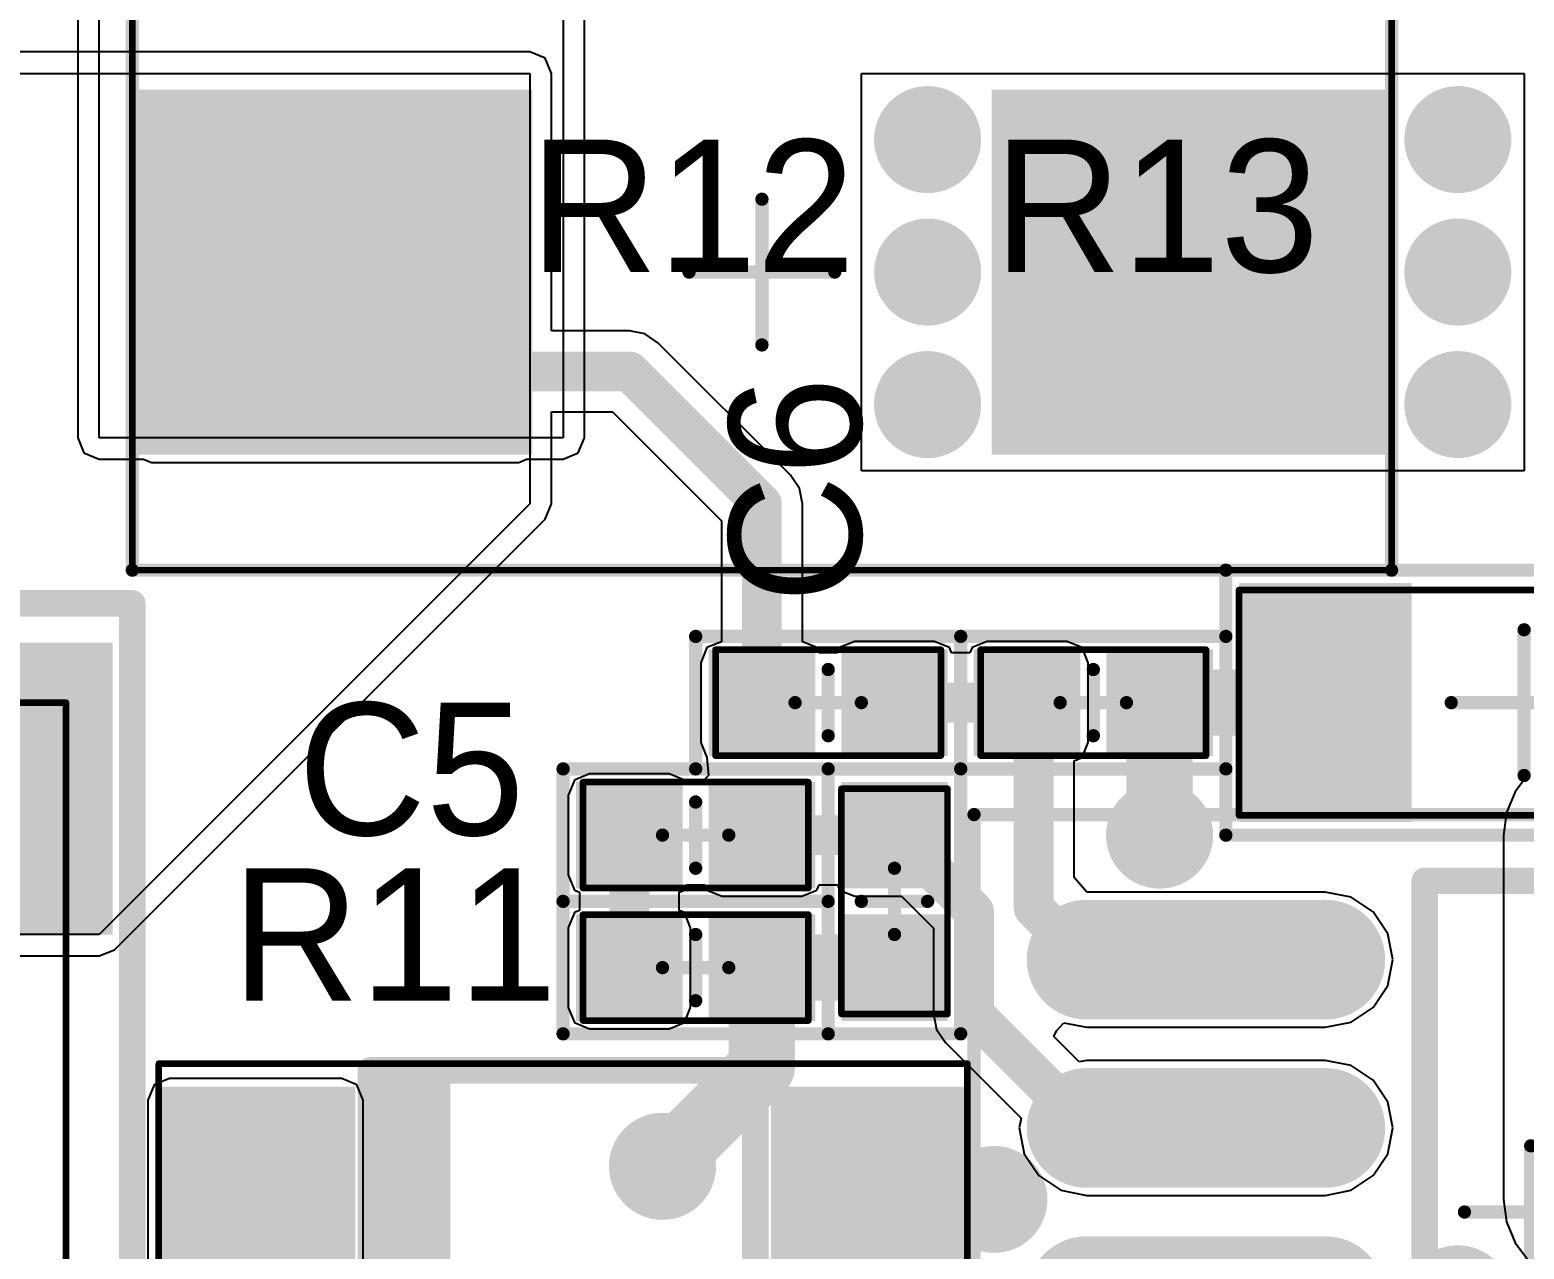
# Model space of a CAD drawing. Header units: millimetres. Extents: x 118 to 288, y 159 to 220.
# Drawn here: x 135.98 to 147.25, y 166.9 to 176.1 of the extents above; entities that cross this region are included whole.
import ezdxf

# ---------------------------------------------------------------- set-up
doc = ezdxf.new("R2010")
doc.units = ezdxf.units.MM
for name, color, linetype in [('BottomLayer', 5, 'Continuous'), ('BottomOverlay', 54, 'Continuous'), ('BottomPaste', 16, 'Continuous'), ('BottomSolder', 6, 'Continuous'), ('InternalPlane1', 76, 'Continuous'), ('InternalPlane2', 16, 'Continuous'), ('KeepOutLayer', 6, 'Continuous'), ('Mechanical13', 56, 'Continuous'), ('Mechanical15', 56, 'Continuous'), ('MultiLayer', 9, 'Continuous'), ('TopLayer', 1, 'Continuous'), ('TopOverlay', 2, 'Continuous'), ('TopPaste', 8, 'Continuous'), ('TopSolder', 216, 'Continuous'), ('ViaHoleLayer', 16, 'Continuous')]:
    doc.layers.add(name, color=color, linetype=linetype)

# ---------------------------------------------------------------- blocks, each defined once
blk = doc.blocks.new('2917_B_19')
at = {"layer": 'BottomLayer'}
for points in [[(-4.605, -1.275), (-1.835, -1.275), (-4.605, 1.275), (-1.835, 1.275)], [(4.605, 1.275), (1.835, 1.275), (4.605, -1.275), (1.835, -1.275)]]:
    blk.add_solid(points, dxfattribs=at)
at = {"layer": 'BottomOverlay', "const_width": 0.1}
for points in [[(-4.75, 2.25), (4.75, 2.25)], [(-4.75, -2.25), (-4.75, 2.25)], [(4.75, -2.25), (4.75, 2.25)], [(-4.75, -2.25), (4.75, -2.25)]]:
    blk.add_lwpolyline(points, dxfattribs=at)
at = {"layer": 'BottomOverlay', "const_width": 0.05}
for points in [[(-4.775, 2.25, 1), (-4.725, 2.25, 1)], [(-4.775, 2.25, 1), (-4.725, 2.25, 1)], [(4.725, 2.25, 1), (4.775, 2.25, 1)], [(4.725, 2.25, 1), (4.775, 2.25, 1)], [(-4.775, -2.25, 1), (-4.725, -2.25, 1)], [(-4.775, -2.25, 1), (-4.725, -2.25, 1)], [(4.725, -2.25, 1), (4.775, -2.25, 1)], [(4.725, -2.25, 1), (4.775, -2.25, 1)]]:
    blk.add_lwpolyline(points, format="xyb", close=True, dxfattribs=at)
at = {"layer": 'BottomPaste'}
for points in [[(-4.605, -1.275), (-1.835, -1.275), (-4.605, 1.275), (-1.835, 1.275)], [(4.605, 1.275), (1.835, 1.275), (4.605, -1.275), (1.835, -1.275)]]:
    blk.add_solid(points, dxfattribs=at)
at = {"layer": 'BottomSolder'}
for points in [[(-4.707, -1.377), (-1.733, -1.377), (-4.707, 1.377), (-1.733, 1.377)], [(4.707, 1.377), (1.733, 1.377), (4.707, -1.377), (1.733, -1.377)]]:
    blk.add_solid(points, dxfattribs=at)
at = {"layer": 'Mechanical15'}
for points, const_width in [([(-4.75, -2.25), (-4.75, 2.25)], 0.05), ([(-4.75, 2.25), (4.75, 2.25)], 0.05), ([(4.75, -2.25), (4.75, 2.25)], 0.05), ([(0, -0.55), (0, 0.55)], 0.1), ([(-0.55, 0), (0.55, 0)], 0.1), ([(-4.75, -2.25), (4.75, -2.25)], 0.05)]:
    blk.add_lwpolyline(points, dxfattribs=dict(at, const_width=const_width))
for points, const_width in [([(-4.762, 2.25, 1), (-4.738, 2.25, 1)], 0.025), ([(-4.762, 2.25, 1), (-4.738, 2.25, 1)], 0.025), ([(4.738, 2.25, 1), (4.762, 2.25, 1)], 0.025), ([(4.738, 2.25, 1), (4.762, 2.25, 1)], 0.025), ([(-0.025, 0.55, 1), (0.025, 0.55, 1)], 0.05), ([(-0.575, 0, 1), (-0.525, 0, 1)], 0.05), ([(0.525, 0, 1), (0.575, 0, 1)], 0.05), ([(-0.025, -0.55, 1), (0.025, -0.55, 1)], 0.05), ([(-4.762, -2.25, 1), (-4.738, -2.25, 1)], 0.025), ([(-4.762, -2.25, 1), (-4.738, -2.25, 1)], 0.025), ([(4.738, -2.25, 1), (4.762, -2.25, 1)], 0.025), ([(4.738, -2.25, 1), (4.762, -2.25, 1)], 0.025)]:
    blk.add_lwpolyline(points, format="xyb", close=True, dxfattribs=dict(at, const_width=const_width))
blk = doc.blocks.new('0402__20')
at = {"layer": 'Mechanical15'}
for points, const_width in [([(-0.4, 0.85), (0.4, 0.85)], 0.05), ([(-0.4, 0.85), (-0.4, -0.85)], 0.05), ([(0.4, 0.85), (0.4, -0.85)], 0.05), ([(0, 0.25), (0, -0.25)], 0.1), ([(-0.25, 0), (0.25, 0)], 0.1), ([(-0.4, -0.85), (0.4, -0.85)], 0.05)]:
    blk.add_lwpolyline(points, dxfattribs=dict(at, const_width=const_width))
for points, const_width in [([(-0.412, 0.85, 1), (-0.387, 0.85, 1)], 0.025), ([(-0.412, 0.85, 1), (-0.387, 0.85, 1)], 0.025), ([(0.387, 0.85, 1), (0.412, 0.85, 1)], 0.025), ([(0.387, 0.85, 1), (0.412, 0.85, 1)], 0.025), ([(-0.025, 0.25, 1), (0.025, 0.25, 1)], 0.05), ([(-0.275, 0, 1), (-0.225, 0, 1)], 0.05), ([(0.225, 0, 1), (0.275, 0, 1)], 0.05), ([(-0.025, -0.25, 1), (0.025, -0.25, 1)], 0.05), ([(-0.412, -0.85, 1), (-0.387, -0.85, 1)], 0.025), ([(-0.412, -0.85, 1), (-0.387, -0.85, 1)], 0.025), ([(0.387, -0.85, 1), (0.412, -0.85, 1)], 0.025), ([(0.387, -0.85, 1), (0.412, -0.85, 1)], 0.025)]:
    blk.add_lwpolyline(points, format="xyb", close=True, dxfattribs=dict(at, const_width=const_width))
at = {"layer": 'TopLayer'}
for points in [[(0.3, 0.8), (-0.3, 0.8), (0.3, 0.2), (-0.3, 0.2)], [(0.3, -0.2), (-0.3, -0.2), (0.3, -0.8), (-0.3, -0.8)]]:
    blk.add_solid(points, dxfattribs=at)
at = {"layer": 'TopOverlay', "const_width": 0.1}
for points in [[(-0.5, 1), (-0.5, -1)], [(-0.5, 1), (0.5, 1)], [(0.5, 1), (0.5, -1)], [(-0.5, -1), (0.5, -1)]]:
    blk.add_lwpolyline(points, dxfattribs=at)
at = {"layer": 'TopOverlay', "const_width": 0.05}
for points in [[(-0.525, 1, 1), (-0.475, 1, 1)], [(-0.525, 1, 1), (-0.475, 1, 1)], [(0.475, 1, 1), (0.525, 1, 1)], [(0.475, 1, 1), (0.525, 1, 1)], [(-0.525, -1, 1), (-0.475, -1, 1)], [(-0.525, -1, 1), (-0.475, -1, 1)], [(0.475, -1, 1), (0.525, -1, 1)], [(0.475, -1, 1), (0.525, -1, 1)]]:
    blk.add_lwpolyline(points, format="xyb", close=True, dxfattribs=at)
at = {"layer": 'TopPaste'}
for points in [[(0.3, 0.8), (-0.3, 0.8), (0.3, 0.2), (-0.3, 0.2)], [(0.3, -0.2), (-0.3, -0.2), (0.3, -0.8), (-0.3, -0.8)]]:
    blk.add_solid(points, dxfattribs=at)
at = {"layer": 'TopSolder'}
for points in [[(0.402, 0.902), (-0.402, 0.902), (0.402, 0.098), (-0.402, 0.098)], [(0.402, -0.098), (-0.402, -0.098), (0.402, -0.902), (-0.402, -0.902)]]:
    blk.add_solid(points, dxfattribs=at)
blk = doc.blocks.new('0402__21')
at = {"layer": 'Mechanical15'}
for points, const_width in [([(0.4, 0.85), (-0.4, 0.85)], 0.05), ([(-0.4, 0.85), (-0.4, -0.85)], 0.05), ([(0.4, 0.85), (0.4, -0.85)], 0.05), ([(0, 0.25), (0, -0.25)], 0.1), ([(0.25, 0), (-0.25, 0)], 0.1), ([(0.4, -0.85), (-0.4, -0.85)], 0.05)]:
    blk.add_lwpolyline(points, dxfattribs=dict(at, const_width=const_width))
for points, const_width in [([(-0.412, 0.85, 1), (-0.387, 0.85, 1)], 0.025), ([(-0.412, 0.85, 1), (-0.387, 0.85, 1)], 0.025), ([(0.387, 0.85, 1), (0.412, 0.85, 1)], 0.025), ([(0.387, 0.85, 1), (0.412, 0.85, 1)], 0.025), ([(-0.025, 0.25, 1), (0.025, 0.25, 1)], 0.05), ([(-0.275, 0, 1), (-0.225, 0, 1)], 0.05), ([(0.225, 0, 1), (0.275, 0, 1)], 0.05), ([(-0.025, -0.25, 1), (0.025, -0.25, 1)], 0.05), ([(-0.412, -0.85, 1), (-0.387, -0.85, 1)], 0.025), ([(-0.412, -0.85, 1), (-0.387, -0.85, 1)], 0.025), ([(0.387, -0.85, 1), (0.412, -0.85, 1)], 0.025), ([(0.387, -0.85, 1), (0.412, -0.85, 1)], 0.025)]:
    blk.add_lwpolyline(points, format="xyb", close=True, dxfattribs=dict(at, const_width=const_width))
at = {"layer": 'TopLayer'}
for points in [[(0.3, 0.8), (-0.3, 0.8), (0.3, 0.2), (-0.3, 0.2)], [(0.3, -0.2), (-0.3, -0.2), (0.3, -0.8), (-0.3, -0.8)]]:
    blk.add_solid(points, dxfattribs=at)
at = {"layer": 'TopOverlay', "const_width": 0.1}
for points in [[(-0.5, 1), (-0.5, -1)], [(0.5, 1), (-0.5, 1)], [(0.5, 1), (0.5, -1)], [(0.5, -1), (-0.5, -1)]]:
    blk.add_lwpolyline(points, dxfattribs=at)
at = {"layer": 'TopOverlay', "const_width": 0.05}
for points in [[(-0.525, 1, 1), (-0.475, 1, 1)], [(-0.525, 1, 1), (-0.475, 1, 1)], [(0.475, 1, 1), (0.525, 1, 1)], [(0.475, 1, 1), (0.525, 1, 1)], [(-0.525, -1, 1), (-0.475, -1, 1)], [(-0.525, -1, 1), (-0.475, -1, 1)], [(0.475, -1, 1), (0.525, -1, 1)], [(0.475, -1, 1), (0.525, -1, 1)]]:
    blk.add_lwpolyline(points, format="xyb", close=True, dxfattribs=at)
at = {"layer": 'TopPaste'}
for points in [[(0.3, 0.8), (-0.3, 0.8), (0.3, 0.2), (-0.3, 0.2)], [(0.3, -0.2), (-0.3, -0.2), (0.3, -0.8), (-0.3, -0.8)]]:
    blk.add_solid(points, dxfattribs=at)
at = {"layer": 'TopSolder'}
for points in [[(0.402, 0.902), (-0.402, 0.902), (0.402, 0.098), (-0.402, 0.098)], [(0.402, -0.098), (-0.402, -0.098), (0.402, -0.902), (-0.402, -0.902)]]:
    blk.add_solid(points, dxfattribs=at)
blk = doc.blocks.new('1206__22')
at = {"layer": 'Mechanical15'}
for points, const_width in [([(-2.15, 0.85), (2.15, 0.85)], 0.05), ([(-2.15, -0.85), (-2.15, 0.85)], 0.05), ([(2.15, -0.85), (2.15, 0.85)], 0.05), ([(0, -0.55), (0, 0.55)], 0.1), ([(-0.55, 0), (0.55, 0)], 0.1), ([(-2.15, -0.85), (2.15, -0.85)], 0.05)]:
    blk.add_lwpolyline(points, dxfattribs=dict(at, const_width=const_width))
for points, const_width in [([(-2.163, 0.85, 1), (-2.138, 0.85, 1)], 0.025), ([(-2.163, 0.85, 1), (-2.138, 0.85, 1)], 0.025), ([(2.138, 0.85, 1), (2.163, 0.85, 1)], 0.025), ([(2.138, 0.85, 1), (2.163, 0.85, 1)], 0.025), ([(-0.025, 0.55, 1), (0.025, 0.55, 1)], 0.05), ([(-0.575, 0, 1), (-0.525, 0, 1)], 0.05), ([(0.525, 0, 1), (0.575, 0, 1)], 0.05), ([(-0.025, -0.55, 1), (0.025, -0.55, 1)], 0.05), ([(-2.163, -0.85, 1), (-2.138, -0.85, 1)], 0.025), ([(-2.163, -0.85, 1), (-2.138, -0.85, 1)], 0.025), ([(2.138, -0.85, 1), (2.163, -0.85, 1)], 0.025), ([(2.138, -0.85, 1), (2.163, -0.85, 1)], 0.025)]:
    blk.add_lwpolyline(points, format="xyb", close=True, dxfattribs=dict(at, const_width=const_width))
at = {"layer": 'TopLayer'}
for points in [[(-0.95, -0.8), (-0.95, 0.8), (-2.05, -0.8), (-2.05, 0.8)], [(2.05, -0.8), (2.05, 0.8), (0.95, -0.8), (0.95, 0.8)]]:
    blk.add_solid(points, dxfattribs=at)
at = {"layer": 'TopOverlay', "const_width": 0.1}
for points in [[(-2.25, -1), (-2.25, 1)], [(-2.25, 1), (2.25, 1)], [(2.25, -1), (2.25, 1)], [(-2.25, -1), (2.25, -1)]]:
    blk.add_lwpolyline(points, dxfattribs=at)
at = {"layer": 'TopOverlay', "const_width": 0.05}
for points in [[(-2.275, 1, 1), (-2.225, 1, 1)], [(-2.275, 1, 1), (-2.225, 1, 1)], [(2.225, 1, 1), (2.275, 1, 1)], [(2.225, 1, 1), (2.275, 1, 1)], [(-2.275, -1, 1), (-2.225, -1, 1)], [(-2.275, -1, 1), (-2.225, -1, 1)], [(2.225, -1, 1), (2.275, -1, 1)], [(2.225, -1, 1), (2.275, -1, 1)]]:
    blk.add_lwpolyline(points, format="xyb", close=True, dxfattribs=at)
at = {"layer": 'TopPaste'}
for points in [[(-0.95, -0.8), (-0.95, 0.8), (-2.05, -0.8), (-2.05, 0.8)], [(2.05, -0.8), (2.05, 0.8), (0.95, -0.8), (0.95, 0.8)]]:
    blk.add_solid(points, dxfattribs=at)
at = {"layer": 'TopSolder'}
for points in [[(-0.848, -0.902), (-0.848, 0.902), (-2.152, -0.902), (-2.152, 0.902)], [(2.152, -0.902), (2.152, 0.902), (0.848, -0.902), (0.848, 0.902)]]:
    blk.add_solid(points, dxfattribs=at)
blk = doc.blocks.new('SMB_FLAT_43')
at = {"layer": 'Mechanical15'}
for points, const_width in [([(3.05, 2.025), (-3.05, 2.025)], 0.05), ([(-3.05, 2.025), (-3.05, -2.025)], 0.05), ([(3.05, 2.025), (3.05, -2.025)], 0.05), ([(0, 0.45), (0, -0.45)], 0.1), ([(0.45, 0), (-0.45, 0)], 0.1), ([(3.05, -2.025), (-3.05, -2.025)], 0.05)]:
    blk.add_lwpolyline(points, dxfattribs=dict(at, const_width=const_width))
for points, const_width in [([(-3.062, 2.025, 1), (-3.037, 2.025, 1)], 0.025), ([(-3.062, 2.025, 1), (-3.037, 2.025, 1)], 0.025), ([(3.037, 2.025, 1), (3.062, 2.025, 1)], 0.025), ([(3.037, 2.025, 1), (3.062, 2.025, 1)], 0.025), ([(-0.025, 0.45, 1), (0.025, 0.45, 1)], 0.05), ([(-0.475, 0, 1), (-0.425, 0, 1)], 0.05), ([(0.425, 0, 1), (0.475, 0, 1)], 0.05), ([(-0.025, -0.45, 1), (0.025, -0.45, 1)], 0.05), ([(-3.062, -2.025, 1), (-3.037, -2.025, 1)], 0.025), ([(-3.062, -2.025, 1), (-3.037, -2.025, 1)], 0.025), ([(3.037, -2.025, 1), (3.062, -2.025, 1)], 0.025), ([(3.037, -2.025, 1), (3.062, -2.025, 1)], 0.025)]:
    blk.add_lwpolyline(points, format="xyb", close=True, dxfattribs=dict(at, const_width=const_width))
at = {"layer": 'TopLayer'}
for points in [[(-2.97, -1.75), (-1.67, -1.75), (-2.97, 1.75), (-1.67, 1.75)], [(1.67, -1.75), (2.97, -1.75), (1.67, 1.75), (2.97, 1.75)]]:
    blk.add_solid(points, dxfattribs=at)
at = {"layer": 'TopOverlay', "const_width": 0.2}
for points in [[(1.45, 1.975), (-1.45, 1.975)], [(-1.45, 1.975), (-1.45, -1.975)], [(0.95, 1.975), (0.95, -1.975)], [(1.1, 1.975), (1.1, -1.975)], [(1.25, 1.975), (1.25, -1.975)], [(1.45, 1.975), (1.45, -1.975)], [(1.45, -1.975), (-1.45, -1.975)]]:
    blk.add_lwpolyline(points, dxfattribs=at)
at = {"layer": 'TopOverlay', "const_width": 0.1}
for points in [[(-1.5, 1.975, 1), (-1.4, 1.975, 1)], [(-1.5, 1.975, 1), (-1.4, 1.975, 1)], [(0.9, 1.975, 1), (1, 1.975, 1)], [(1.05, 1.975, 1), (1.15, 1.975, 1)], [(1.2, 1.975, 1), (1.3, 1.975, 1)], [(1.4, 1.975, 1), (1.5, 1.975, 1)], [(1.4, 1.975, 1), (1.5, 1.975, 1)], [(-1.5, -1.975, 1), (-1.4, -1.975, 1)], [(-1.5, -1.975, 1), (-1.4, -1.975, 1)], [(0.9, -1.975, 1), (1, -1.975, 1)], [(1.05, -1.975, 1), (1.15, -1.975, 1)], [(1.2, -1.975, 1), (1.3, -1.975, 1)], [(1.4, -1.975, 1), (1.5, -1.975, 1)], [(1.4, -1.975, 1), (1.5, -1.975, 1)]]:
    blk.add_lwpolyline(points, format="xyb", close=True, dxfattribs=at)
at = {"layer": 'TopPaste'}
for points in [[(-2.97, -1.75), (-1.67, -1.75), (-2.97, 1.75), (-1.67, 1.75)], [(1.67, -1.75), (2.97, -1.75), (1.67, 1.75), (2.97, 1.75)]]:
    blk.add_solid(points, dxfattribs=at)
at = {"layer": 'TopSolder'}
for points in [[(-3.072, -1.852), (-1.568, -1.852), (-3.072, 1.852), (-1.568, 1.852)], [(1.568, -1.852), (3.072, -1.852), (1.568, 1.852), (3.072, 1.852)]]:
    blk.add_solid(points, dxfattribs=at)
blk = doc.blocks.new('SRN6028_75')
at = {"layer": 'Mechanical15'}
for points, const_width in [([(-3, 3), (-3, -3)], 0.05), ([(-3, 3), (3, 3)], 0.05), ([(3, 3), (3, -3)], 0.05), ([(0, 0.45), (0, -0.45)], 0.1), ([(-0.45, 0), (0.45, 0)], 0.1), ([(-3, -3), (3, -3)], 0.05)]:
    blk.add_lwpolyline(points, dxfattribs=dict(at, const_width=const_width))
for points, const_width in [([(-3.012, 3, 1), (-2.987, 3, 1)], 0.025), ([(-3.012, 3, 1), (-2.987, 3, 1)], 0.025), ([(2.987, 3, 1), (3.012, 3, 1)], 0.025), ([(2.987, 3, 1), (3.012, 3, 1)], 0.025), ([(-0.025, 0.45, 1), (0.025, 0.45, 1)], 0.05), ([(-0.475, 0, 1), (-0.425, 0, 1)], 0.05), ([(0.425, 0, 1), (0.475, 0, 1)], 0.05), ([(-0.025, -0.45, 1), (0.025, -0.45, 1)], 0.05), ([(-3.012, -3, 1), (-2.987, -3, 1)], 0.025), ([(-3.012, -3, 1), (-2.987, -3, 1)], 0.025), ([(2.987, -3, 1), (3.012, -3, 1)], 0.025), ([(2.987, -3, 1), (3.012, -3, 1)], 0.025)]:
    blk.add_lwpolyline(points, format="xyb", close=True, dxfattribs=dict(at, const_width=const_width))
at = {"layer": 'TopLayer'}
for points in [[(-3.35, -3.25), (-1.35, -3.25), (-3.35, 3.25), (-1.35, 3.25)], [(3.35, 3.25), (1.35, 3.25), (3.35, -3.25), (1.35, -3.25)]]:
    blk.add_solid(points, dxfattribs=at)
at = {"layer": 'TopOverlay', "const_width": 0.2}
for points in [[(-3.75, 3.5), (3.75, 3.5)], [(-3.75, 3.5), (-3.75, -3.5)], [(3.75, 3.5), (3.75, -3.5)], [(-3.75, -3.5), (3.75, -3.5)]]:
    blk.add_lwpolyline(points, dxfattribs=at)
at = {"layer": 'TopOverlay', "const_width": 0.1}
for points in [[(-3.8, 3.5, 1), (-3.7, 3.5, 1)], [(-3.8, 3.5, 1), (-3.7, 3.5, 1)], [(3.7, 3.5, 1), (3.8, 3.5, 1)], [(3.7, 3.5, 1), (3.8, 3.5, 1)], [(-3.8, -3.5, 1), (-3.7, -3.5, 1)], [(-3.8, -3.5, 1), (-3.7, -3.5, 1)], [(3.7, -3.5, 1), (3.8, -3.5, 1)], [(3.7, -3.5, 1), (3.8, -3.5, 1)]]:
    blk.add_lwpolyline(points, format="xyb", close=True, dxfattribs=at)
at = {"layer": 'TopPaste'}
for points in [[(-3.35, -3.25), (-1.35, -3.25), (-3.35, 3.25), (-1.35, 3.25)], [(3.35, 3.25), (1.35, 3.25), (3.35, -3.25), (1.35, -3.25)]]:
    blk.add_solid(points, dxfattribs=at)
at = {"layer": 'TopSolder'}
for points in [[(-3.452, -3.352), (-1.248, -3.352), (-3.452, 3.352), (-1.248, 3.352)], [(3.452, 3.352), (1.248, 3.352), (3.452, -3.352), (1.248, -3.352)]]:
    blk.add_solid(points, dxfattribs=at)
blk = doc.blocks.new('0402__86')
at = {"layer": 'Mechanical15'}
for points, const_width in [([(0.4, 0.85), (-0.4, 0.85)], 0.05), ([(-0.4, -0.85), (-0.4, 0.85)], 0.05), ([(0.4, -0.85), (0.4, 0.85)], 0.05), ([(0, -0.25), (0, 0.25)], 0.1), ([(0.25, 0), (-0.25, 0)], 0.1), ([(0.4, -0.85), (-0.4, -0.85)], 0.05)]:
    blk.add_lwpolyline(points, dxfattribs=dict(at, const_width=const_width))
for points, const_width in [([(-0.412, 0.85, 1), (-0.387, 0.85, 1)], 0.025), ([(-0.412, 0.85, 1), (-0.387, 0.85, 1)], 0.025), ([(0.387, 0.85, 1), (0.412, 0.85, 1)], 0.025), ([(0.387, 0.85, 1), (0.412, 0.85, 1)], 0.025), ([(-0.025, 0.25, 1), (0.025, 0.25, 1)], 0.05), ([(-0.275, 0, 1), (-0.225, 0, 1)], 0.05), ([(0.225, 0, 1), (0.275, 0, 1)], 0.05), ([(-0.025, -0.25, 1), (0.025, -0.25, 1)], 0.05), ([(-0.412, -0.85, 1), (-0.387, -0.85, 1)], 0.025), ([(-0.412, -0.85, 1), (-0.387, -0.85, 1)], 0.025), ([(0.387, -0.85, 1), (0.412, -0.85, 1)], 0.025), ([(0.387, -0.85, 1), (0.412, -0.85, 1)], 0.025)]:
    blk.add_lwpolyline(points, format="xyb", close=True, dxfattribs=dict(at, const_width=const_width))
at = {"layer": 'TopLayer'}
for points in [[(0.3, 0.8), (-0.3, 0.8), (0.3, 0.2), (-0.3, 0.2)], [(0.3, -0.2), (-0.3, -0.2), (0.3, -0.8), (-0.3, -0.8)]]:
    blk.add_solid(points, dxfattribs=at)
at = {"layer": 'TopOverlay', "const_width": 0.1}
for points in [[(-0.5, -1), (-0.5, 1)], [(0.5, 1), (-0.5, 1)], [(0.5, -1), (0.5, 1)], [(0.5, -1), (-0.5, -1)]]:
    blk.add_lwpolyline(points, dxfattribs=at)
at = {"layer": 'TopOverlay', "const_width": 0.05}
for points in [[(-0.525, 1, 1), (-0.475, 1, 1)], [(-0.525, 1, 1), (-0.475, 1, 1)], [(0.475, 1, 1), (0.525, 1, 1)], [(0.475, 1, 1), (0.525, 1, 1)], [(-0.525, -1, 1), (-0.475, -1, 1)], [(-0.525, -1, 1), (-0.475, -1, 1)], [(0.475, -1, 1), (0.525, -1, 1)], [(0.475, -1, 1), (0.525, -1, 1)]]:
    blk.add_lwpolyline(points, format="xyb", close=True, dxfattribs=at)
at = {"layer": 'TopPaste'}
for points in [[(0.3, 0.8), (-0.3, 0.8), (0.3, 0.2), (-0.3, 0.2)], [(0.3, -0.2), (-0.3, -0.2), (0.3, -0.8), (-0.3, -0.8)]]:
    blk.add_solid(points, dxfattribs=at)
at = {"layer": 'TopSolder'}
for points in [[(0.402, 0.902), (-0.402, 0.902), (0.402, 0.098), (-0.402, 0.098)], [(0.402, -0.098), (-0.402, -0.098), (0.402, -0.902), (-0.402, -0.902)]]:
    blk.add_solid(points, dxfattribs=at)
blk = doc.blocks.new('0402__87')
at = {"layer": 'Mechanical15'}
for points, const_width in [([(-0.4, 0.85), (0.4, 0.85)], 0.05), ([(-0.4, 0.85), (-0.4, -0.85)], 0.05), ([(0.4, 0.85), (0.4, -0.85)], 0.05), ([(0, 0.25), (0, -0.25)], 0.1), ([(-0.25, 0), (0.25, 0)], 0.1), ([(-0.4, -0.85), (0.4, -0.85)], 0.05)]:
    blk.add_lwpolyline(points, dxfattribs=dict(at, const_width=const_width))
for points, const_width in [([(-0.412, 0.85, 1), (-0.387, 0.85, 1)], 0.025), ([(-0.412, 0.85, 1), (-0.387, 0.85, 1)], 0.025), ([(0.387, 0.85, 1), (0.412, 0.85, 1)], 0.025), ([(0.387, 0.85, 1), (0.412, 0.85, 1)], 0.025), ([(-0.025, 0.25, 1), (0.025, 0.25, 1)], 0.05), ([(-0.275, 0, 1), (-0.225, 0, 1)], 0.05), ([(0.225, 0, 1), (0.275, 0, 1)], 0.05), ([(-0.025, -0.25, 1), (0.025, -0.25, 1)], 0.05), ([(-0.412, -0.85, 1), (-0.387, -0.85, 1)], 0.025), ([(-0.412, -0.85, 1), (-0.387, -0.85, 1)], 0.025), ([(0.387, -0.85, 1), (0.412, -0.85, 1)], 0.025), ([(0.387, -0.85, 1), (0.412, -0.85, 1)], 0.025)]:
    blk.add_lwpolyline(points, format="xyb", close=True, dxfattribs=dict(at, const_width=const_width))
at = {"layer": 'TopLayer'}
for points in [[(0.3, 0.8), (-0.3, 0.8), (0.3, 0.2), (-0.3, 0.2)], [(0.3, -0.2), (-0.3, -0.2), (0.3, -0.8), (-0.3, -0.8)]]:
    blk.add_solid(points, dxfattribs=at)
at = {"layer": 'TopOverlay', "const_width": 0.1}
for points in [[(-0.5, 1), (-0.5, -1)], [(-0.5, 1), (0.5, 1)], [(0.5, 1), (0.5, -1)], [(-0.5, -1), (0.5, -1)]]:
    blk.add_lwpolyline(points, dxfattribs=at)
at = {"layer": 'TopOverlay', "const_width": 0.05}
for points in [[(-0.525, 1, 1), (-0.475, 1, 1)], [(-0.525, 1, 1), (-0.475, 1, 1)], [(0.475, 1, 1), (0.525, 1, 1)], [(0.475, 1, 1), (0.525, 1, 1)], [(-0.525, -1, 1), (-0.475, -1, 1)], [(-0.525, -1, 1), (-0.475, -1, 1)], [(0.475, -1, 1), (0.525, -1, 1)], [(0.475, -1, 1), (0.525, -1, 1)]]:
    blk.add_lwpolyline(points, format="xyb", close=True, dxfattribs=at)
at = {"layer": 'TopPaste'}
for points in [[(0.3, 0.8), (-0.3, 0.8), (0.3, 0.2), (-0.3, 0.2)], [(0.3, -0.2), (-0.3, -0.2), (0.3, -0.8), (-0.3, -0.8)]]:
    blk.add_solid(points, dxfattribs=at)
at = {"layer": 'TopSolder'}
for points in [[(0.402, 0.902), (-0.402, 0.902), (0.402, 0.098), (-0.402, 0.098)], [(0.402, -0.098), (-0.402, -0.098), (0.402, -0.902), (-0.402, -0.902)]]:
    blk.add_solid(points, dxfattribs=at)
blk = doc.blocks.new('0402__88')
at = {"layer": 'Mechanical15'}
for points, const_width in [([(-0.4, 0.85), (0.4, 0.85)], 0.05), ([(-0.4, 0.85), (-0.4, -0.85)], 0.05), ([(0.4, 0.85), (0.4, -0.85)], 0.05), ([(0, 0.25), (0, -0.25)], 0.1), ([(-0.25, 0), (0.25, 0)], 0.1), ([(-0.4, -0.85), (0.4, -0.85)], 0.05)]:
    blk.add_lwpolyline(points, dxfattribs=dict(at, const_width=const_width))
for points, const_width in [([(-0.412, 0.85, 1), (-0.387, 0.85, 1)], 0.025), ([(-0.412, 0.85, 1), (-0.387, 0.85, 1)], 0.025), ([(0.387, 0.85, 1), (0.412, 0.85, 1)], 0.025), ([(0.387, 0.85, 1), (0.412, 0.85, 1)], 0.025), ([(-0.025, 0.25, 1), (0.025, 0.25, 1)], 0.05), ([(-0.275, 0, 1), (-0.225, 0, 1)], 0.05), ([(0.225, 0, 1), (0.275, 0, 1)], 0.05), ([(-0.025, -0.25, 1), (0.025, -0.25, 1)], 0.05), ([(-0.412, -0.85, 1), (-0.387, -0.85, 1)], 0.025), ([(-0.412, -0.85, 1), (-0.387, -0.85, 1)], 0.025), ([(0.387, -0.85, 1), (0.412, -0.85, 1)], 0.025), ([(0.387, -0.85, 1), (0.412, -0.85, 1)], 0.025)]:
    blk.add_lwpolyline(points, format="xyb", close=True, dxfattribs=dict(at, const_width=const_width))
at = {"layer": 'TopLayer'}
for points in [[(0.3, 0.8), (-0.3, 0.8), (0.3, 0.2), (-0.3, 0.2)], [(0.3, -0.2), (-0.3, -0.2), (0.3, -0.8), (-0.3, -0.8)]]:
    blk.add_solid(points, dxfattribs=at)
at = {"layer": 'TopOverlay', "const_width": 0.1}
for points in [[(-0.5, 1), (-0.5, -1)], [(-0.5, 1), (0.5, 1)], [(0.5, 1), (0.5, -1)], [(-0.5, -1), (0.5, -1)]]:
    blk.add_lwpolyline(points, dxfattribs=at)
at = {"layer": 'TopOverlay', "const_width": 0.05}
for points in [[(-0.525, 1, 1), (-0.475, 1, 1)], [(-0.525, 1, 1), (-0.475, 1, 1)], [(0.475, 1, 1), (0.525, 1, 1)], [(0.475, 1, 1), (0.525, 1, 1)], [(-0.525, -1, 1), (-0.475, -1, 1)], [(-0.525, -1, 1), (-0.475, -1, 1)], [(0.475, -1, 1), (0.525, -1, 1)], [(0.475, -1, 1), (0.525, -1, 1)]]:
    blk.add_lwpolyline(points, format="xyb", close=True, dxfattribs=at)
at = {"layer": 'TopPaste'}
for points in [[(0.3, 0.8), (-0.3, 0.8), (0.3, 0.2), (-0.3, 0.2)], [(0.3, -0.2), (-0.3, -0.2), (0.3, -0.8), (-0.3, -0.8)]]:
    blk.add_solid(points, dxfattribs=at)
at = {"layer": 'TopSolder'}
for points in [[(0.402, 0.902), (-0.402, 0.902), (0.402, 0.098), (-0.402, 0.098)], [(0.402, -0.098), (-0.402, -0.098), (0.402, -0.902), (-0.402, -0.902)]]:
    blk.add_solid(points, dxfattribs=at)
blk = doc.blocks.new('____8_100')
at = {"layer": 'Mechanical15', "const_width": 0.1}
for points in [[(-1.75, 1.095), (-1.75, -4.905)], [(6.65, 1.095), (-1.75, 1.095)], [(6.65, 1.095), (6.65, -4.905)], [(2.45, -1.405), (2.45, -2.405)], [(2.95, -1.905), (1.95, -1.905)], [(6.65, -4.905), (-1.75, -4.905)]]:
    blk.add_lwpolyline(points, dxfattribs=at)
at = {"layer": 'Mechanical15', "const_width": 0.05}
for points in [[(-1.775, 1.095, 1), (-1.725, 1.095, 1)], [(-1.775, 1.095, 1), (-1.725, 1.095, 1)], [(6.625, 1.095, 1), (6.675, 1.095, 1)], [(6.625, 1.095, 1), (6.675, 1.095, 1)], [(2.425, -1.405, 1), (2.475, -1.405, 1)], [(1.925, -1.905, 1), (1.975, -1.905, 1)], [(2.925, -1.905, 1), (2.975, -1.905, 1)], [(2.425, -2.405, 1), (2.475, -2.405, 1)], [(-1.775, -4.905, 1), (-1.725, -4.905, 1)], [(-1.775, -4.905, 1), (-1.725, -4.905, 1)], [(6.625, -4.905, 1), (6.675, -4.905, 1)], [(6.625, -4.905, 1), (6.675, -4.905, 1)]]:
    blk.add_lwpolyline(points, format="xyb", close=True, dxfattribs=at)
at = {"layer": 'TopLayer', "const_width": 0.7}
for points in [[(-0.9, 0), (0.9, 0)], [(4, 0), (5.8, 0)], [(-0.9, -1.27), (0.9, -1.27)], [(4, -1.27), (5.8, -1.27)], [(-0.9, -2.54), (0.9, -2.54)], [(4, -2.54), (5.8, -2.54)], [(-0.9, -3.81), (0.9, -3.81)], [(4, -3.81), (5.8, -3.81)]]:
    blk.add_lwpolyline(points, dxfattribs=at)
at = {"layer": 'TopLayer', "const_width": 0.35}
for points in [[(-1.075, 0, 1), (-0.725, 0, 1)], [(0.725, 0, 1), (1.075, 0, 1)], [(3.825, 0, 1), (4.175, 0, 1)], [(5.625, 0, 1), (5.975, 0, 1)], [(-1.075, -1.27, 1), (-0.725, -1.27, 1)], [(0.725, -1.27, 1), (1.075, -1.27, 1)], [(3.825, -1.27, 1), (4.175, -1.27, 1)], [(5.625, -1.27, 1), (5.975, -1.27, 1)], [(-1.075, -2.54, 1), (-0.725, -2.54, 1)], [(0.725, -2.54, 1), (1.075, -2.54, 1)], [(3.825, -2.54, 1), (4.175, -2.54, 1)], [(5.625, -2.54, 1), (5.975, -2.54, 1)], [(-1.075, -3.81, 1), (-0.725, -3.81, 1)], [(0.725, -3.81, 1), (1.075, -3.81, 1)], [(3.825, -3.81, 1), (4.175, -3.81, 1)], [(5.625, -3.81, 1), (5.975, -3.81, 1)]]:
    blk.add_lwpolyline(points, format="xyb", close=True, dxfattribs=at)
at = {"layer": 'TopOverlay', "const_width": 0.2}
for points in [[(1.65, 0.595), (1.65, -4.405)], [(3.25, 0.595), (1.65, 0.595)], [(2.35, 0.595), (1.65, -0.105)], [(2.15, 0.595), (1.65, 0.095)], [(1.95, 0.595), (1.65, 0.295)], [(3.25, 0.595), (3.25, -4.405)], [(3.25, -4.405), (1.65, -4.405)]]:
    blk.add_lwpolyline(points, dxfattribs=at)
at = {"layer": 'TopOverlay', "const_width": 0.1}
for points in [[(1.6, 0.595, 1), (1.7, 0.595, 1)], [(1.6, 0.595, 1), (1.7, 0.595, 1)], [(1.9, 0.595, 1), (2, 0.595, 1)], [(2.1, 0.595, 1), (2.2, 0.595, 1)], [(2.3, 0.595, 1), (2.4, 0.595, 1)], [(3.2, 0.595, 1), (3.3, 0.595, 1)], [(3.2, 0.595, 1), (3.3, 0.595, 1)], [(1.6, 0.295, 1), (1.7, 0.295, 1)], [(1.6, 0.095, 1), (1.7, 0.095, 1)], [(1.6, -0.105, 1), (1.7, -0.105, 1)], [(1.6, -4.405, 1), (1.7, -4.405, 1)], [(1.6, -4.405, 1), (1.7, -4.405, 1)], [(3.2, -4.405, 1), (3.3, -4.405, 1)], [(3.2, -4.405, 1), (3.3, -4.405, 1)]]:
    blk.add_lwpolyline(points, format="xyb", close=True, dxfattribs=at)
at = {"layer": 'TopPaste', "const_width": 0.7}
for points in [[(-0.9, 0), (0.9, 0)], [(4, 0), (5.8, 0)], [(-0.9, -1.27), (0.9, -1.27)], [(4, -1.27), (5.8, -1.27)], [(-0.9, -2.54), (0.9, -2.54)], [(4, -2.54), (5.8, -2.54)], [(-0.9, -3.81), (0.9, -3.81)], [(4, -3.81), (5.8, -3.81)]]:
    blk.add_lwpolyline(points, dxfattribs=at)
at = {"layer": 'TopPaste', "const_width": 0.35}
for points in [[(-1.075, 0, 1), (-0.725, 0, 1)], [(0.725, 0, 1), (1.075, 0, 1)], [(3.825, 0, 1), (4.175, 0, 1)], [(5.625, 0, 1), (5.975, 0, 1)], [(-1.075, -1.27, 1), (-0.725, -1.27, 1)], [(0.725, -1.27, 1), (1.075, -1.27, 1)], [(3.825, -1.27, 1), (4.175, -1.27, 1)], [(5.625, -1.27, 1), (5.975, -1.27, 1)], [(-1.075, -2.54, 1), (-0.725, -2.54, 1)], [(0.725, -2.54, 1), (1.075, -2.54, 1)], [(3.825, -2.54, 1), (4.175, -2.54, 1)], [(5.625, -2.54, 1), (5.975, -2.54, 1)], [(-1.075, -3.81, 1), (-0.725, -3.81, 1)], [(0.725, -3.81, 1), (1.075, -3.81, 1)], [(3.825, -3.81, 1), (4.175, -3.81, 1)], [(5.625, -3.81, 1), (5.975, -3.81, 1)]]:
    blk.add_lwpolyline(points, format="xyb", close=True, dxfattribs=at)
at = {"layer": 'TopSolder', "const_width": 0.903}
for points in [[(-0.9, 0), (0.9, 0)], [(4, 0), (5.8, 0)], [(-0.9, -1.27), (0.9, -1.27)], [(4, -1.27), (5.8, -1.27)], [(-0.9, -2.54), (0.9, -2.54)], [(4, -2.54), (5.8, -2.54)], [(-0.9, -3.81), (0.9, -3.81)], [(4, -3.81), (5.8, -3.81)]]:
    blk.add_lwpolyline(points, dxfattribs=at)
at = {"layer": 'TopSolder', "const_width": 0.452}
for points in [[(-1.126, 0, 1), (-0.674, 0, 1)], [(0.674, 0, 1), (1.126, 0, 1)], [(3.774, 0, 1), (4.226, 0, 1)], [(5.574, 0, 1), (6.026, 0, 1)], [(-1.126, -1.27, 1), (-0.674, -1.27, 1)], [(0.674, -1.27, 1), (1.126, -1.27, 1)], [(3.774, -1.27, 1), (4.226, -1.27, 1)], [(5.574, -1.27, 1), (6.026, -1.27, 1)], [(-1.126, -2.54, 1), (-0.674, -2.54, 1)], [(0.674, -2.54, 1), (1.126, -2.54, 1)], [(3.774, -2.54, 1), (4.226, -2.54, 1)], [(5.574, -2.54, 1), (6.026, -2.54, 1)], [(-1.126, -3.81, 1), (-0.674, -3.81, 1)], [(0.674, -3.81, 1), (1.126, -3.81, 1)], [(3.774, -3.81, 1), (4.226, -3.81, 1)], [(5.574, -3.81, 1), (6.026, -3.81, 1)]]:
    blk.add_lwpolyline(points, format="xyb", close=True, dxfattribs=at)

msp = doc.modelspace()

# ---------------------------------------------------------------- linework, layer by layer
at = {"layer": 'BottomLayer'}
for p, q in [((136.338, 179.025), (136.338, 173.025)), ((136.5, 173.025), (136.5, 179.025)), ((140, 178.275), (140, 173.025)), ((140.162, 173.025), (140.162, 178.275)), ((142.25, 172.775), (142.25, 175.775)), ((142.25, 175.775), (147.25, 175.775)), ((147.25, 175.775), (147.25, 172.775)), ((136.338, 173.025), (136.385, 172.91)), ((140, 173.025), (136.5, 173.025)), ((140.115, 172.91), (140.162, 173.025)), ((136.385, 172.91), (136.5, 172.863)), ((136.5, 172.863), (136.835, 172.863)), ((136.835, 172.863), (136.895, 172.838)), ((136.895, 172.838), (139.665, 172.838)), ((139.665, 172.838), (139.725, 172.863)), ((139.725, 172.863), (140, 172.863)), ((140, 172.863), (140.115, 172.91)), ((147.25, 172.775), (142.25, 172.775))]:
    msp.add_line(p, q, dxfattribs=at)
at = {"layer": 'BottomLayer', "const_width": 0.35}
for points in [[(142.575, 175.275, 1), (142.925, 175.275, 1)], [(146.575, 175.275, 1), (146.925, 175.275, 1)], [(137.075, 175.025, 1), (137.425, 175.025, 1)], [(139.075, 175.025, 1), (139.425, 175.025, 1)], [(138.105, 174.275, 1), (138.455, 174.275, 1)], [(142.575, 174.275, 1), (142.925, 174.275, 1)], [(146.575, 174.275, 1), (146.925, 174.275, 1)], [(137.075, 173.525, 1), (137.425, 173.525, 1)], [(139.075, 173.525, 1), (139.425, 173.525, 1)], [(142.575, 173.275, 1), (142.925, 173.275, 1)], [(146.575, 173.275, 1), (146.925, 173.275, 1)], [(144.325, 170.025, 1), (144.675, 170.025, 1)], [(140.575, 167.525, 1), (140.925, 167.525, 1)], [(143.075, 167.275, 1), (143.425, 167.275, 1)]]:
    msp.add_lwpolyline(points, format="xyb", close=True, dxfattribs=at)
at = {"layer": 'InternalPlane1', "const_width": 0.404}
for points in [[(137.048, 175.025, 1), (137.452, 175.025, 1)], [(139.048, 175.025, 1), (139.452, 175.025, 1)], [(138.078, 174.275, 1), (138.482, 174.275, 1)], [(137.048, 173.525, 1), (137.452, 173.525, 1)], [(139.048, 173.525, 1), (139.452, 173.525, 1)]]:
    msp.add_lwpolyline(points, format="xyb", close=True, dxfattribs=at)
at = {"layer": 'InternalPlane2', "const_width": 0.404}
for points in [[(142.548, 175.275, 1), (142.952, 175.275, 1)], [(146.548, 175.275, 1), (146.952, 175.275, 1)], [(137.048, 175.025, 1), (137.452, 175.025, 1)], [(139.048, 175.025, 1), (139.452, 175.025, 1)], [(138.078, 174.275, 1), (138.482, 174.275, 1)], [(142.548, 174.275, 1), (142.952, 174.275, 1)], [(146.548, 174.275, 1), (146.952, 174.275, 1)], [(137.048, 173.525, 1), (137.452, 173.525, 1)], [(139.048, 173.525, 1), (139.452, 173.525, 1)], [(142.548, 173.275, 1), (142.952, 173.275, 1)], [(146.548, 173.275, 1), (146.952, 173.275, 1)], [(144.298, 170.025, 1), (144.702, 170.025, 1)], [(140.548, 167.525, 1), (140.952, 167.525, 1)], [(143.048, 167.275, 1), (143.452, 167.275, 1)], [(146.548, 166.525, 1), (146.952, 166.525, 1)]]:
    msp.add_lwpolyline(points, format="xyb", close=True, dxfattribs=at)
at = {"layer": 'KeepOutLayer', "const_width": 0.25}
msp.add_lwpolyline([(118.739, 166.703, -0.137957), (152.71, 204.613)], format="xyb", dxfattribs=at)
at = {"layer": 'Mechanical13', "const_width": 0.25}
msp.add_lwpolyline([(118.739, 166.703, -0.137957), (152.71, 204.613)], format="xyb", dxfattribs=at)
at = {"layer": 'MultiLayer', "const_width": 0.35}
for points in [[(142.575, 175.275, 1), (142.925, 175.275, 1)], [(146.575, 175.275, 1), (146.925, 175.275, 1)], [(137.075, 175.025, 1), (137.425, 175.025, 1)], [(139.075, 175.025, 1), (139.425, 175.025, 1)], [(138.105, 174.275, 1), (138.455, 174.275, 1)], [(142.575, 174.275, 1), (142.925, 174.275, 1)], [(146.575, 174.275, 1), (146.925, 174.275, 1)], [(137.075, 173.525, 1), (137.425, 173.525, 1)], [(139.075, 173.525, 1), (139.425, 173.525, 1)], [(142.575, 173.275, 1), (142.925, 173.275, 1)], [(146.575, 173.275, 1), (146.925, 173.275, 1)], [(144.325, 170.025, 1), (144.675, 170.025, 1)], [(140.575, 167.525, 1), (140.925, 167.525, 1)], [(143.075, 167.275, 1), (143.425, 167.275, 1)]]:
    msp.add_lwpolyline(points, format="xyb", close=True, dxfattribs=at)
at = {"layer": 'TopLayer'}
for p, q in [((139.75, 175.937), (134.25, 175.937)), ((139.865, 175.89), (139.75, 175.937)), ((139.912, 175.775), (139.865, 175.89)), ((134.25, 175.775), (139.75, 175.775)), ((139.75, 175.775), (139.75, 172.525)), ((139.912, 173.831), (139.912, 175.775)), ((140.5, 173.831), (139.912, 173.831)), ((140.617, 173.808), (140.5, 173.831)), ((140.5, 173.831), (140.5, 173.831)), ((140.716, 173.741), (140.617, 173.808)), ((141.716, 172.741), (140.716, 173.741)), ((139.912, 172.525), (139.912, 173.219)), ((139.912, 173.219), (140.373, 173.219)), ((140.373, 173.219), (141.194, 172.398)), ((141.783, 172.642), (141.716, 172.741)), ((141.716, 172.741), (141.716, 172.741)), ((141.806, 172.525), (141.783, 172.642)), ((139.75, 172.525), (136.5, 169.275)), ((139.865, 172.41), (139.912, 172.525)), ((141.806, 171.485), (141.806, 172.525)), ((136.615, 169.16), (139.865, 172.41)), ((141.194, 172.398), (141.194, 171.485)), ((141.194, 171.485), (141.085, 171.44)), ((141.915, 171.44), (141.806, 171.485)), ((142.2, 171.487), (142.085, 171.44)), ((142.8, 171.487), (142.2, 171.487)), ((142.915, 171.44), (142.8, 171.487)), ((143.2, 171.487), (143.085, 171.44)), ((143.8, 171.487), (143.2, 171.487)), ((143.915, 171.44), (143.8, 171.487)), ((141.085, 171.44), (141.038, 171.325)), ((141.931, 171.4), (141.915, 171.44)), ((142.069, 171.4), (141.931, 171.4)), ((142.085, 171.44), (142.069, 171.4)), ((142.931, 171.4), (142.915, 171.44)), ((143.069, 171.4), (142.931, 171.4)), ((143.085, 171.44), (143.069, 171.4)), ((143.962, 171.325), (143.915, 171.44)), ((141.038, 171.325), (141.038, 170.725)), ((143.962, 170.725), (143.962, 171.325)), ((141.038, 170.725), (141.085, 170.61)), ((143.915, 170.61), (143.962, 170.725)), ((141.085, 170.61), (141.098, 170.476)), ((143.856, 170.586), (143.915, 170.61)), ((143.856, 169.706), (143.856, 170.586)), ((140.2, 170.487), (140.085, 170.44)), ((140.8, 170.487), (140.2, 170.487)), ((140.915, 170.44), (140.8, 170.487)), ((141.098, 170.476), (141.049, 170.427)), ((147.286, 170.489), (147.182, 170.353)), ((140.085, 170.44), (140.038, 170.325)), ((141.049, 170.427), (140.915, 170.44)), ((147.182, 170.353), (147.117, 170.195)), ((140.038, 170.325), (140.038, 169.725)), ((147.117, 170.195), (147.094, 170.025)), ((147.094, 170.025), (147.094, 167.275)), ((140.038, 169.725), (140.085, 169.61)), ((143.95, 169.595), (143.856, 169.706)), ((140.085, 169.61), (140.125, 169.594)), ((140.125, 169.594), (140.125, 169.456)), ((140.875, 169.594), (140.915, 169.61)), ((140.875, 169.456), (140.875, 169.594)), ((140.915, 169.61), (140.931, 169.65)), ((140.931, 169.65), (141.069, 169.65)), ((141.069, 169.65), (141.085, 169.61)), ((141.085, 169.61), (141.2, 169.563)), ((141.2, 169.563), (141.8, 169.563)), ((141.8, 169.563), (141.915, 169.61)), ((141.915, 169.61), (141.931, 169.65)), ((141.931, 169.65), (142.069, 169.65)), ((142.069, 169.65), (142.085, 169.61)), ((142.085, 169.61), (142.2, 169.563)), ((142.2, 169.563), (142.554, 169.563)), ((142.554, 169.563), (142.794, 169.323)), ((145.75, 169.595), (143.95, 169.595)), ((145.945, 169.556), (145.75, 169.595)), ((146.11, 169.445), (145.945, 169.556)), ((140.085, 169.44), (140.038, 169.325)), ((140.125, 169.456), (140.085, 169.44)), ((140.915, 169.44), (140.875, 169.456)), ((140.962, 169.325), (140.915, 169.44)), ((146.221, 169.28), (146.11, 169.445)), ((140.038, 169.325), (140.038, 168.725)), ((140.962, 168.725), (140.962, 169.325)), ((142.794, 169.323), (142.794, 168.675)), ((136.5, 169.275), (130, 169.275)), ((146.26, 169.085), (146.221, 169.28)), ((130, 169.113), (136.5, 169.113)), ((136.5, 169.113), (136.615, 169.16)), ((146.221, 168.89), (146.26, 169.085)), ((146.11, 168.725), (146.221, 168.89)), ((140.038, 168.725), (140.085, 168.61)), ((140.915, 168.61), (140.962, 168.725)), ((142.794, 168.675), (142.794, 168.675)), ((142.794, 168.675), (142.817, 168.558)), ((145.945, 168.614), (146.11, 168.725)), ((140.085, 168.61), (140.2, 168.563)), ((140.2, 168.563), (140.8, 168.563)), ((140.8, 168.563), (140.915, 168.61)), ((142.817, 168.558), (142.884, 168.459)), ((143.703, 168.505), (143.723, 168.547)), ((143.723, 168.547), (143.778, 168.609)), ((143.778, 168.609), (143.95, 168.575)), ((143.95, 168.575), (145.75, 168.575)), ((145.75, 168.575), (145.945, 168.614)), ((142.884, 168.459), (143.455, 167.888)), ((143.894, 168.314), (143.703, 168.505)), ((143.95, 168.325), (143.894, 168.314)), ((145.75, 168.325), (143.95, 168.325)), ((145.945, 168.286), (145.75, 168.325)), ((137.03, 168.187), (136.915, 168.14)), ((138.33, 168.187), (137.03, 168.187)), ((138.445, 168.14), (138.33, 168.187)), ((146.11, 168.175), (145.945, 168.286)), ((136.915, 168.14), (136.868, 168.025)), ((138.492, 168.025), (138.445, 168.14)), ((146.221, 168.01), (146.11, 168.175)), ((136.868, 168.025), (136.868, 166.39)), ((138.492, 164.96), (138.492, 168.025)), ((146.26, 167.815), (146.221, 168.01)), ((143.455, 167.888), (143.44, 167.815)), ((143.44, 167.815), (143.479, 167.62)), ((146.221, 167.62), (146.26, 167.815)), ((143.479, 167.62), (143.59, 167.455)), ((146.11, 167.455), (146.221, 167.62)), ((143.59, 167.455), (143.755, 167.344)), ((145.945, 167.344), (146.11, 167.455)), ((143.755, 167.344), (143.95, 167.305)), ((143.95, 167.305), (145.75, 167.305)), ((145.75, 167.305), (145.945, 167.344)), ((147.094, 167.275), (147.117, 167.105)), ((147.117, 167.105), (147.182, 166.947)), ((147.182, 166.947), (147.286, 166.811))]:
    msp.add_line(p, q, dxfattribs=at)
for points, const_width in [([(142.575, 175.275, 1), (142.925, 175.275, 1)], 0.35), ([(146.575, 175.275, 1), (146.925, 175.275, 1)], 0.35), ([(137.075, 175.025, 1), (137.425, 175.025, 1)], 0.35), ([(139.075, 175.025, 1), (139.425, 175.025, 1)], 0.35), ([(138.105, 174.275, 1), (138.455, 174.275, 1)], 0.35), ([(142.575, 174.275, 1), (142.925, 174.275, 1)], 0.35), ([(146.575, 174.275, 1), (146.925, 174.275, 1)], 0.35), ([(137.075, 173.525, 1), (137.425, 173.525, 1)], 0.35), ([(139.075, 173.525, 1), (139.425, 173.525, 1)], 0.35), ([(139.175, 173.525, 1), (139.325, 173.525, 1)], 0.15), ([(140.425, 173.525, 1), (140.575, 173.525, 1)], 0.15), ([(140.425, 173.525, 1), (140.575, 173.525, 1)], 0.15), ([(142.575, 173.275, 1), (142.925, 173.275, 1)], 0.35), ([(146.575, 173.275, 1), (146.925, 173.275, 1)], 0.35), ([(141.425, 172.525, 1), (141.575, 172.525, 1)], 0.15), ([(141.425, 172.525, 1), (141.575, 172.525, 1)], 0.15), ([(144.375, 171.025, 1), (144.625, 171.025, 1)], 0.25), ([(144.375, 171.025, 1), (144.625, 171.025, 1)], 0.25), ([(145.625, 171.025, 1), (145.875, 171.025, 1)], 0.25), ([(141.425, 171.025, 1), (141.575, 171.025, 1)], 0.15), ([(142.425, 171.025, 1), (142.575, 171.025, 1)], 0.15), ([(143.425, 171.025, 1), (143.575, 171.025, 1)], 0.15), ([(143.425, 171.025, 1), (143.575, 171.025, 1)], 0.15), ([(143.475, 170.975, 1), (143.625, 170.975, 1)], 0.15), ([(143.475, 170.975, 1), (143.625, 170.975, 1)], 0.15), ([(144.325, 170.025, 1), (144.675, 170.025, 1)], 0.35), ([(144.375, 170.025, 1), (144.625, 170.025, 1)], 0.25), ([(140.425, 170.025, 1), (140.575, 170.025, 1)], 0.15), ([(141.425, 170.025, 1), (141.575, 170.025, 1)], 0.15), ([(142.425, 170.025, 1), (142.575, 170.025, 1)], 0.15), ([(142.425, 170.025, 1), (142.575, 170.025, 1)], 0.15), ([(142.449, 170.025, 1), (142.599, 170.025, 1)], 0.15), ([(142.449, 170.025, 1), (142.599, 170.025, 1)], 0.15), ([(143.025, 169.449, 1), (143.175, 169.449, 1)], 0.15), ([(143.025, 169.449, 1), (143.175, 169.449, 1)], 0.15), ([(143.475, 169.475, 1), (143.625, 169.475, 1)], 0.15), ([(143.475, 169.475, 1), (143.625, 169.475, 1)], 0.15), ([(141.375, 169.025, 1), (141.625, 169.025, 1)], 0.25), ([(141.375, 169.025, 1), (141.625, 169.025, 1)], 0.25), ([(142.375, 169.025, 1), (142.625, 169.025, 1)], 0.25), ([(143.865, 169.085, 1), (144.015, 169.085, 1)], 0.15), ([(143.865, 169.085, 1), (144.015, 169.085, 1)], 0.15), ([(144.775, 169.085, 1), (144.925, 169.085, 1)], 0.15), ([(140.425, 169.025, 1), (140.575, 169.025, 1)], 0.15), ([(143.025, 168.675, 1), (143.175, 168.675, 1)], 0.15), ([(143.025, 168.675, 1), (143.175, 168.675, 1)], 0.15), ([(141.375, 168.275, 1), (141.625, 168.275, 1)], 0.25), ([(141.375, 168.275, 1), (141.625, 168.275, 1)], 0.25), ([(143.885, 167.815, 1), (144.035, 167.815, 1)], 0.15), ([(143.885, 167.815, 1), (144.035, 167.815, 1)], 0.15), ([(144.775, 167.815, 1), (144.925, 167.815, 1)], 0.15), ([(140.575, 167.525, 1), (140.925, 167.525, 1)], 0.35), ([(140.625, 167.525, 1), (140.875, 167.525, 1)], 0.25), ([(143.075, 167.275, 1), (143.425, 167.275, 1)], 0.35)]:
    msp.add_lwpolyline(points, format="xyb", close=True, dxfattribs=dict(at, const_width=const_width))
for points, const_width in [([(139.25, 173.525), (140.5, 173.525)], 0.3), ([(140.5, 173.525), (141.5, 172.525)], 0.3), ([(141.5, 171.025), (141.5, 172.525)], 0.3), ([(144.5, 170.025), (144.5, 171.025)], 0.5), ([(144.5, 171.025), (145.75, 171.025)], 0.5), ([(142.5, 171.025), (143.5, 171.025)], 0.3), ([(143.5, 171.025), (143.55, 170.975)], 0.3), ([(143.55, 169.475), (143.55, 170.975)], 0.3), ([(140.5, 169.025), (140.5, 170.025)], 0.3), ([(141.5, 170.025), (142.5, 170.025)], 0.3), ([(142.5, 170.025), (142.524, 170.025)], 0.3), ([(142.524, 170.025), (143.1, 169.449)], 0.3), ([(143.1, 168.675), (143.1, 169.449)], 0.3), ([(143.55, 169.475), (143.94, 169.085)], 0.3), ([(141.5, 169.025), (142.5, 169.025)], 0.5), ([(141.5, 168.275), (141.5, 169.025)], 0.5), ([(143.94, 169.085), (144.85, 169.085)], 0.3), ([(143.1, 168.675), (143.96, 167.815)], 0.3), ([(140.75, 167.525), (141.5, 168.275)], 0.5), ([(143.96, 167.815), (144.85, 167.815)], 0.3)]:
    msp.add_lwpolyline(points, dxfattribs=dict(at, const_width=const_width))
at = {"layer": 'ViaHoleLayer', "const_width": 0.15}
for points in [[(142.675, 175.275, 1), (142.825, 175.275, 1)], [(146.675, 175.275, 1), (146.825, 175.275, 1)], [(137.175, 175.025, 1), (137.325, 175.025, 1)], [(139.175, 175.025, 1), (139.325, 175.025, 1)], [(138.205, 174.275, 1), (138.355, 174.275, 1)], [(142.675, 174.275, 1), (142.825, 174.275, 1)], [(146.675, 174.275, 1), (146.825, 174.275, 1)], [(137.175, 173.525, 1), (137.325, 173.525, 1)], [(139.175, 173.525, 1), (139.325, 173.525, 1)], [(142.675, 173.275, 1), (142.825, 173.275, 1)], [(146.675, 173.275, 1), (146.825, 173.275, 1)], [(144.425, 170.025, 1), (144.575, 170.025, 1)], [(140.675, 167.525, 1), (140.825, 167.525, 1)], [(143.175, 167.275, 1), (143.325, 167.275, 1)]]:
    msp.add_lwpolyline(points, format="xyb", close=True, dxfattribs=at)

# ---------------------------------------------------------------- block references
for name, p, rotation in [('2917_B_19', (141.5, 174.275), 360), ('1206__22', (147.25, 171.025), 360), ('SRN6028_75', (133.25, 168.025), 90), ('0402__87', (142, 171.025), 90), ('0402__88', (144, 171.025), 90), ('0402__20', (141, 170.025), 90), ('0402__21', (142.5, 169.525), 180), ('____8_100', (149.75, 165.275), 180), ('0402__86', (141, 169.025), 270), ('SMB_FLAT_43', (140, 166.275), 180)]:
    msp.add_blockref(name, p, dxfattribs=dict(rotation=rotation))

# ---------------------------------------------------------------- texts
at = {"layer": 'TopOverlay'}
for s, p in [('R12', (139.75, 174.275)), ('R13', (143.25, 174.275)), ('C5', (138, 170.025)), ('R11', (137.5, 168.775))]:
    msp.add_text(s, height=1, dxfattribs=at).set_placement(p)
msp.add_text('C6', height=1, rotation=90, dxfattribs=at).set_placement((142.25, 171.775))

doc.saveas('drawing.dxf')
